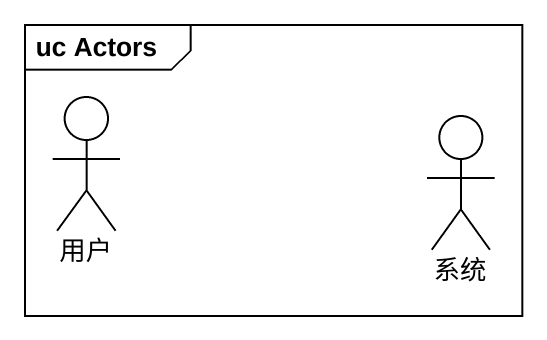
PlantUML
@startuml
mainframe uc Actors
actor 用户
actor 系统
@enduml
